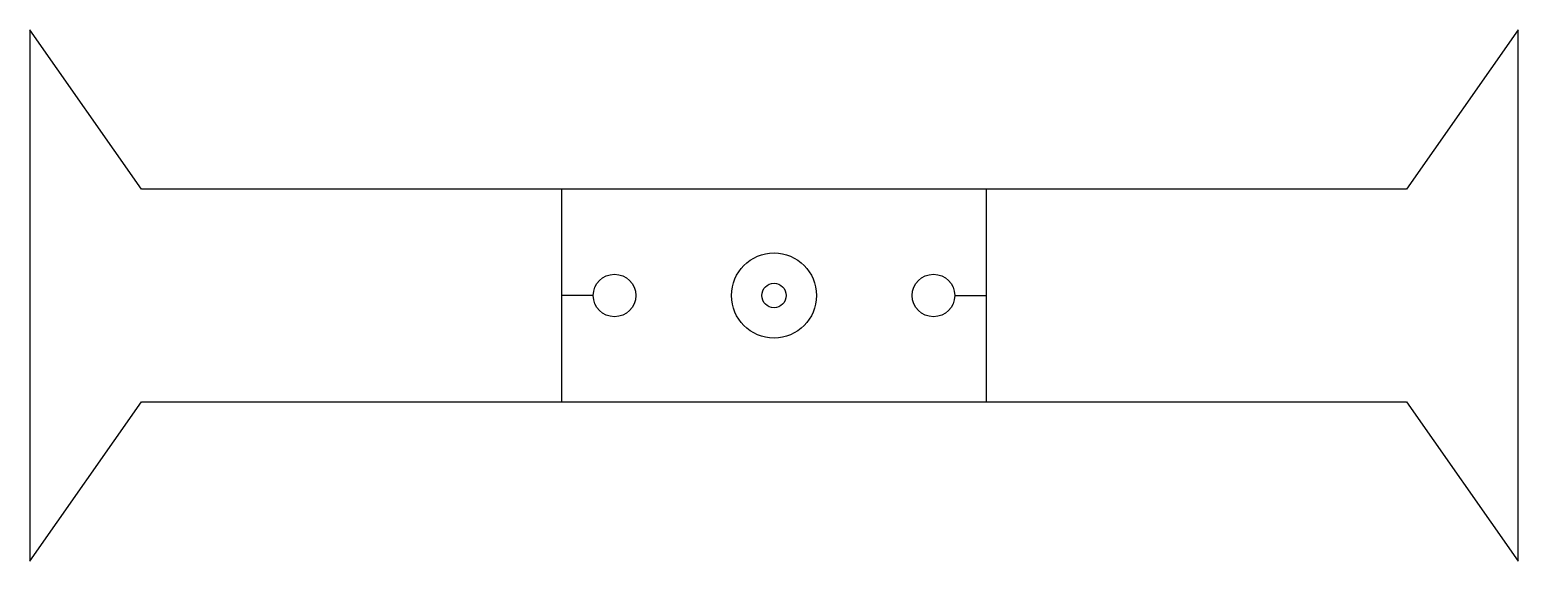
# Model space of a CAD drawing. Header units: millimetres. Extents: x -141 to -1, y 4 to 54.
import ezdxf

# ---------------------------------------------------------------- set-up
doc = ezdxf.new("R2010")
doc.units = ezdxf.units.MM
doc.layers.get('0').update_dxf_attribs({"linetype": 'CONTINUOUS'})

msp = doc.modelspace()

# ---------------------------------------------------------------- linework, layer by layer
for p, q in [((-51.25, 29), (-51.25, 39)), ((-88.25, 29), (-91.25, 29)), ((-91.25, 29), (-91.25, 19)), ((-54.25, 29), (-51.25, 29))]:
    msp.add_line(p, q)
for points in [[(-11.75, 39), (-130.75, 39), (-141.25, 54), (-141.25, 4), (-130.75, 19), (-11.75, 19), (-1.25, 4), (-1.25, 54)], [(-91.25, 19), (-51.25, 19), (-51.25, 39), (-91.25, 39)]]:
    msp.add_lwpolyline(points, close=True)
for centre, radius in [((-71.25, 29), 4), ((-86.25, 29), 2), ((-56.25, 29), 2), ((-71.25, 29), 1.15)]:
    msp.add_circle(centre, radius)

doc.saveas('drawing.dxf')
